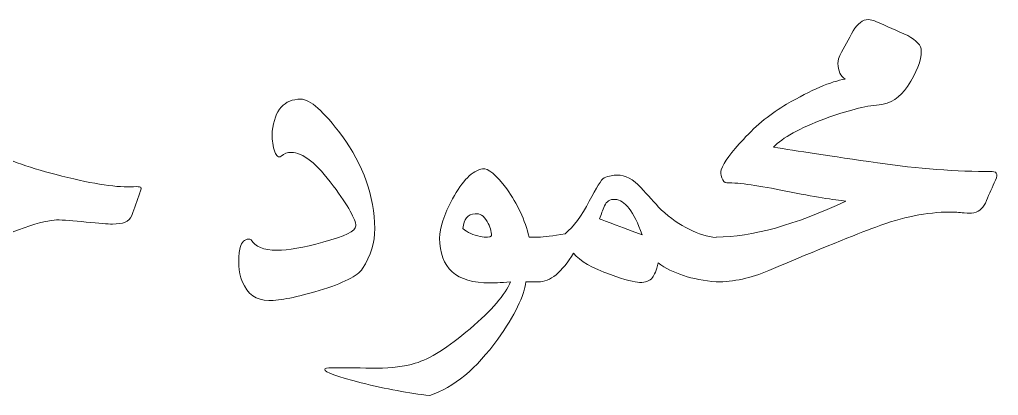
# Model space of a CAD drawing. Extents: x 752 to 1087, y 357 to 811.
# Drawn here: x 908.4946 to 908.7383, y 360.3865 to 360.4801 of the extents above; entities that cross this region are included whole.
import ezdxf

# ---------------------------------------------------------------- set-up
doc = ezdxf.new("R2010")
doc.units = 0
doc.header["$MEASUREMENT"] = 0
doc.layers.get('0').update_dxf_attribs({"linetype": 'CONTINUOUS', "lineweight": 30})
doc.layers.add('Dim', color=142, linetype='CONTINUOUS', lineweight=0)
doc.layers.add('UG-Khartosha', color=11, linetype='CONTINUOUS', lineweight=20)

# ---------------------------------------------------------------- blocks, each defined once
blk = doc.blocks.new('fghty')
at = {"layer": 'UG-Khartosha'}
for points, knots in [([(-276.1344, -80.7615), (-276.1295, -80.7536), (-276.1242, -80.7496), (-276.1186, -80.7496), (-276.1186, -80.7496), (-276.1161, -80.7496), (-276.1135, -80.7503), (-276.1106, -80.7516)], [0.63333333, 0.63333333, 0.63333333, 0.63333333, 0.66666667, 0.66666667, 0.66666667, 0.66666668, 0.7, 0.7, 0.7, 0.7]), ([(-276.0773, -80.7663), (-276.0679, -80.7714), (-276.0631, -80.7767), (-276.0631, -80.7824), (-276.0631, -80.7824), (-276.0631, -80.7926), (-276.068, -80.8049), (-276.0776, -80.8195)], [0.73333333, 0.73333333, 0.73333333, 0.73333333, 0.76666667, 0.76666667, 0.76666667, 0.76666668, 0.8, 0.8, 0.8, 0.8]), ([(-276.1426, -80.8118), (-276.1476, -80.8088), (-276.1502, -80.8034), (-276.1502, -80.7954), (-276.1502, -80.7954), (-276.1502, -80.7921), (-276.1496, -80.7892), (-276.1482, -80.787)], [0.53333333, 0.53333333, 0.53333333, 0.53333333, 0.56666667, 0.56666667, 0.56666667, 0.56666668, 0.6, 0.6, 0.6, 0.6]), ([(-276.7414, -80.8663), (-276.739, -80.844), (-276.729, -80.8328), (-276.7115, -80.8328), (-276.7115, -80.8328), (-276.7019, -80.8328), (-276.6877, -80.8454), (-276.6688, -80.8709)], [0.8421053, 0.8421053, 0.8421053, 0.8421053, 0.8947368, 0.8947368, 0.8947368, 0.8947369, 0.9473684, 0.9473684, 0.9473684, 0.9473684]), ([(-276.7321, -80.8924), (-276.7328, -80.893), (-276.7335, -80.8931), (-276.7341, -80.8931), (-276.7341, -80.8931), (-276.7366, -80.8931), (-276.7385, -80.89), (-276.7401, -80.8836)], [0.6842105, 0.6842105, 0.6842105, 0.6842105, 0.7368421, 0.7368421, 0.7368421, 0.7368421, 0.7894737, 0.7894737, 0.7894737, 0.7894737]), ([(-276.6776, -80.9234), (-276.6949, -80.9001), (-276.7096, -80.8884), (-276.7216, -80.8884), (-276.7216, -80.8884), (-276.7256, -80.8884), (-276.7291, -80.8897), (-276.7321, -80.8924)], [0.5789474, 0.5789474, 0.5789474, 0.5789474, 0.6315789, 0.6315789, 0.6315789, 0.631579, 0.6842105, 0.6842105, 0.6842105, 0.6842105]), ([(-276.109, -80.8994), (-276.0662, -80.9054), (-276.0262, -80.9085), (-275.9892, -80.9085), (-275.9892, -80.9085), (-275.9833, -80.9085), (-275.9825, -80.9123), (-275.9868, -80.9201)], [0.93333333, 0.93333333, 0.93333333, 0.93333333, 0.96666667, 0.96666667, 0.96666667, 0.96666668, 1, 1, 1, 1]), ([(-276.3947, -80.915), (-276.3895, -80.9131), (-276.385, -80.9121), (-276.3809, -80.9121), (-276.3809, -80.9121), (-276.3724, -80.9121), (-276.3642, -80.9165), (-276.3563, -80.9252)], [0.6666667, 0.6666667, 0.6666667, 0.6666667, 0.7333333, 0.7333333, 0.7333333, 0.7333333, 0.8, 0.8, 0.8, 0.8]), ([(-276.6884, -80.9822), (-276.6655, -80.9762), (-276.6541, -80.9705), (-276.6541, -80.9653), (-276.6541, -80.9653), (-276.6541, -80.9585), (-276.6619, -80.9446), (-276.6776, -80.9234)], [0.4736842, 0.4736842, 0.4736842, 0.4736842, 0.5263158, 0.5263158, 0.5263158, 0.5263158, 0.5789474, 0.5789474, 0.5789474, 0.5789474]), ([(-276.4925, -81.0237), (-276.5033, -81.0245), (-276.5104, -81.0249), (-276.514, -81.0249), (-276.514, -81.0249), (-276.549, -81.0249), (-276.5665, -81.0093), (-276.5665, -80.9779), (-276.5665, -80.9779), (-276.5665, -80.9674), (-276.562, -80.9537), (-276.5529, -80.937)], [0.5555556, 0.5555556, 0.5555556, 0.5555556, 0.6111111, 0.6111111, 0.6111111, 0.6111111, 0.6666667, 0.6666667, 0.6666667, 0.6666667, 0.7222222, 0.7222222, 0.7222222, 0.7222222]), ([(-276.0182, -80.9517), (-276.0237, -80.9511), (-276.0288, -80.9508), (-276.0335, -80.9508), (-276.0335, -80.9508), (-276.0571, -80.9508), (-276.0827, -80.956), (-276.1106, -80.9664)], [0.1, 0.1, 0.1, 0.1, 0.13333333, 0.13333333, 0.13333333, 0.13333334, 0.16666667, 0.16666667, 0.16666667, 0.16666667]), ([(-276.936, -80.9612), (-276.9494, -80.9597), (-276.9597, -80.959), (-276.9668, -80.959), (-276.9668, -80.959), (-276.9798, -80.959), (-277.0118, -80.9698), (-277.0627, -80.9914)], [0.16, 0.16, 0.16, 0.16, 0.2, 0.2, 0.2, 0.20000001, 0.24, 0.24, 0.24, 0.24]), ([(-276.8952, -80.9614), (-276.8985, -80.9627), (-276.9029, -80.9633), (-276.9084, -80.9633), (-276.9084, -80.9633), (-276.9133, -80.9633), (-276.9224, -80.9626), (-276.936, -80.9612)], [0.08, 0.08, 0.08, 0.08, 0.12, 0.12, 0.12, 0.12000001, 0.16, 0.16, 0.16, 0.16]), ([(-276.7751, -80.9879), (-276.7733, -80.982), (-276.7704, -80.9791), (-276.7663, -80.9791), (-276.7663, -80.9791), (-276.7653, -80.9791), (-276.7645, -80.9793), (-276.7635, -80.9797)], [0.2631579, 0.2631579, 0.2631579, 0.2631579, 0.3157895, 0.3157895, 0.3157895, 0.3157895, 0.3684211, 0.3684211, 0.3684211, 0.3684211]), ([(-276.7635, -80.9797), (-276.7595, -80.987), (-276.7505, -80.9907), (-276.7364, -80.9907), (-276.7364, -80.9907), (-276.725, -80.9907), (-276.709, -80.9879), (-276.6884, -80.9822)], [0.3684211, 0.3684211, 0.3684211, 0.3684211, 0.4210526, 0.4210526, 0.4210526, 0.4210526, 0.4736842, 0.4736842, 0.4736842, 0.4736842]), ([(-276.3441, -81.0192), (-276.3467, -81.0226), (-276.3512, -81.0243), (-276.3576, -81.0243), (-276.3576, -81.0243), (-276.3625, -81.0243), (-276.3727, -81.0216), (-276.3879, -81.0161)], [0.1333333, 0.1333333, 0.1333333, 0.1333333, 0.2, 0.2, 0.2, 0.2, 0.2666667, 0.2666667, 0.2666667, 0.2666667]), ([(-276.6925, -81.0328), (-276.7156, -81.0398), (-276.733, -81.0432), (-276.7451, -81.0432), (-276.7451, -81.0432), (-276.7581, -81.0432), (-276.7674, -81.0366), (-276.7728, -81.0232)], [0.1052632, 0.1052632, 0.1052632, 0.1052632, 0.1578947, 0.1578947, 0.1578947, 0.1578947, 0.2105263, 0.2105263, 0.2105263, 0.2105263]), ([(-276.6484, -81.1292), (-276.6739, -81.1227), (-276.6866, -81.1181), (-276.6866, -81.115), (-276.6866, -81.115), (-276.6866, -81.1139), (-276.6841, -81.1134), (-276.679, -81.1134)], [0.2222222, 0.2222222, 0.2222222, 0.2222222, 0.2777778, 0.2777778, 0.2777778, 0.2777778, 0.3333333, 0.3333333, 0.3333333, 0.3333333])]:
    blk.add_open_spline(points, degree=3, knots=knots, dxfattribs=at)
for points in [[(-276.1106, -80.7516), (-276.0995, -80.7565), (-276.0884, -80.7614), (-276.0773, -80.7663)], [(-276.1482, -80.787), (-276.1437, -80.7785), (-276.139, -80.77), (-276.1344, -80.7615)], [(-276.2039, -80.8381), (-276.1779, -80.823), (-276.1575, -80.8143), (-276.1426, -80.8118)], [(-276.0776, -80.8195), (-276.0855, -80.8313), (-276.0954, -80.8377), (-276.1072, -80.8387)], [(-276.2491, -80.8748), (-276.235, -80.8596), (-276.2199, -80.8473), (-276.2039, -80.8381)], [(-276.1072, -80.8387), (-276.1216, -80.8398), (-276.1405, -80.8447), (-276.164, -80.8533)], [(-276.164, -80.8533), (-276.1903, -80.8632), (-276.2081, -80.873), (-276.2177, -80.883)], [(-276.7401, -80.8836), (-276.7415, -80.8771), (-276.742, -80.8714), (-276.7414, -80.8663)], [(-276.6688, -80.8709), (-276.6462, -80.9015), (-276.6347, -80.934), (-276.6343, -80.9681)], [(-276.2722, -80.9067), (-276.2693, -80.8986), (-276.2615, -80.888), (-276.2491, -80.8748)], [(-276.2177, -80.883), (-276.194, -80.8868), (-276.1578, -80.8923), (-276.109, -80.8994)], [(-277.0339, -80.8884), (-277.0178, -80.8967), (-276.9936, -80.905), (-276.9612, -80.9132)], [(-276.5529, -80.937), (-276.5428, -80.9179), (-276.5323, -80.9075), (-276.5216, -80.9056)], [(-276.5216, -80.9056), (-276.5158, -80.9047), (-276.5074, -80.9117), (-276.4964, -80.9265)], [(-276.2716, -80.915), (-276.2728, -80.9116), (-276.273, -80.9089), (-276.2722, -80.9067)], [(-276.9612, -80.9132), (-276.9273, -80.9217), (-276.9023, -80.9254), (-276.8863, -80.9243)], [(-276.4102, -80.9395), (-276.4027, -80.9251), (-276.3974, -80.9169), (-276.3947, -80.915)], [(-276.2664, -80.9201), (-276.2686, -80.9201), (-276.2703, -80.9183), (-276.2716, -80.915)], [(-276.8863, -80.9243), (-276.8825, -80.9241), (-276.8802, -80.9243), (-276.8792, -80.9249)], [(-276.8787, -80.9274), (-276.8794, -80.9292), (-276.8798, -80.9304), (-276.8798, -80.9308)], [(-276.8792, -80.9249), (-276.8783, -80.9254), (-276.8781, -80.9262), (-276.8787, -80.9274)], [(-276.4964, -80.9265), (-276.4851, -80.9423), (-276.4773, -80.9591), (-276.473, -80.9769)], [(-276.3563, -80.9252), (-276.349, -80.9329), (-276.342, -80.9407), (-276.335, -80.9486)], [(-276.2047, -80.9288), (-276.2324, -80.9231), (-276.253, -80.9203), (-276.2664, -80.9201)], [(-275.9868, -80.9201), (-275.99, -80.9272), (-275.9932, -80.9343), (-275.9962, -80.9415)], [(-276.8798, -80.9308), (-276.8826, -80.9387), (-276.8855, -80.9465), (-276.8883, -80.9542)], [(-276.3831, -80.9375), (-276.3886, -80.9373), (-276.3922, -80.9395), (-276.3941, -80.9442)], [(-276.3548, -80.9746), (-276.3637, -80.9502), (-276.3731, -80.9379), (-276.3831, -80.9375)], [(-276.142, -80.9393), (-276.1539, -80.9383), (-276.1748, -80.9348), (-276.2047, -80.9288)], [(-276.4353, -80.9735), (-276.4265, -80.9661), (-276.4181, -80.9548), (-276.4102, -80.9395)], [(-276.3941, -80.9442), (-276.396, -80.9488), (-276.3977, -80.9533), (-276.3995, -80.9579)], [(-276.2774, -80.9769), (-276.24, -80.9769), (-276.195, -80.9643), (-276.142, -80.9393)], [(-275.9962, -80.9415), (-275.999, -80.9475), (-276.0038, -80.951), (-276.0106, -80.952)], [(-276.8883, -80.9542), (-276.8896, -80.9578), (-276.892, -80.9602), (-276.8952, -80.9614)], [(-276.5295, -80.9526), (-276.537, -80.9529), (-276.5413, -80.9581), (-276.5422, -80.9681)], [(-276.5168, -80.9608), (-276.5203, -80.9545), (-276.5246, -80.9518), (-276.5295, -80.9526)], [(-276.3995, -80.9579), (-276.3993, -80.9579), (-276.3844, -80.9635), (-276.3548, -80.9746)], [(-276.335, -80.9486), (-276.3151, -80.9659), (-276.2959, -80.9755), (-276.2774, -80.9775)], [(-276.0106, -80.952), (-276.0113, -80.9522), (-276.0139, -80.9521), (-276.0182, -80.9517)], [(-276.6343, -80.9681), (-276.6341, -80.9824), (-276.6384, -80.9964), (-276.6471, -81.0099)], [(-276.5422, -80.9681), (-276.5373, -80.9722), (-276.5313, -80.9749), (-276.5241, -80.9763)], [(-276.5122, -80.9757), (-276.5122, -80.9708), (-276.5138, -80.9658), (-276.5168, -80.9608)], [(-276.1106, -80.9664), (-276.1315, -80.9741), (-276.1689, -80.9893), (-276.2226, -81.0119)], [(-276.5241, -80.9763), (-276.5181, -80.9775), (-276.5142, -80.9773), (-276.5122, -80.9757)], [(-276.473, -80.9769), (-276.473, -80.9769), (-276.4636, -80.9769), (-276.4636, -80.9769)], [(-276.4636, -80.9769), (-276.4574, -80.9769), (-276.448, -80.9757), (-276.4353, -80.9735)], [(-276.7728, -81.0232), (-276.7768, -81.0132), (-276.7775, -81.0015), (-276.7751, -80.9879)], [(-276.4266, -80.9937), (-276.4386, -81.0137), (-276.451, -81.0237), (-276.4636, -81.0237)], [(-276.3879, -81.0161), (-276.4071, -81.0094), (-276.42, -81.0019), (-276.4266, -80.9937)], [(-276.3381, -81.004), (-276.3401, -81.0117), (-276.342, -81.0168), (-276.3441, -81.0192)], [(-276.2774, -81.0237), (-276.3028, -81.0215), (-276.3231, -81.0149), (-276.3381, -81.004)], [(-276.6471, -81.0099), (-276.652, -81.0175), (-276.6671, -81.0251), (-276.6925, -81.0328)], [(-276.2226, -81.0119), (-276.241, -81.0198), (-276.2592, -81.0237), (-276.2774, -81.0237)], [(-276.5347, -81.0727), (-276.5118, -81.0533), (-276.4978, -81.037), (-276.4925, -81.0237)], [(-276.4763, -81.0237), (-276.4781, -81.0384), (-276.4878, -81.0584), (-276.5058, -81.0836)], [(-276.4636, -81.0237), (-276.4636, -81.0237), (-276.4763, -81.0237), (-276.4763, -81.0237)], [(-276.592, -81.1088), (-276.5767, -81.1043), (-276.5577, -81.0922), (-276.5347, -81.0727)], [(-276.5058, -81.0836), (-276.5279, -81.1145), (-276.5516, -81.1342), (-276.5769, -81.1424)], [(-276.6318, -81.1139), (-276.6165, -81.1139), (-276.6033, -81.1122), (-276.592, -81.1088)], [(-276.679, -81.1134), (-276.6634, -81.1135), (-276.6476, -81.1137), (-276.6318, -81.1139)], [(-276.5769, -81.1424), (-276.5985, -81.1402), (-276.6223, -81.1357), (-276.6484, -81.1292)]]:
    blk.add_open_spline(points, degree=3, dxfattribs=at)
blk = doc.blocks.new('UG-DAMANHOUR-LABS-BORD')
at = {"layer": 'Dim', "linetype": 'Continuous', "xscale": 0.952857142857144, "yscale": 0.952857142857144, "zscale": 0.952857142857144}
blk.add_blockref('fghty', (255.64226, 89.70168), dxfattribs=at)

msp = doc.modelspace()

# ---------------------------------------------------------------- block references
at = {"xscale": 0.25, "yscale": 0.25, "zscale": 0.25}
msp.add_blockref('UG-DAMANHOUR-LABS-BORD', (910.57068, 357.2904), dxfattribs=at)

doc.saveas('drawing.dxf')
